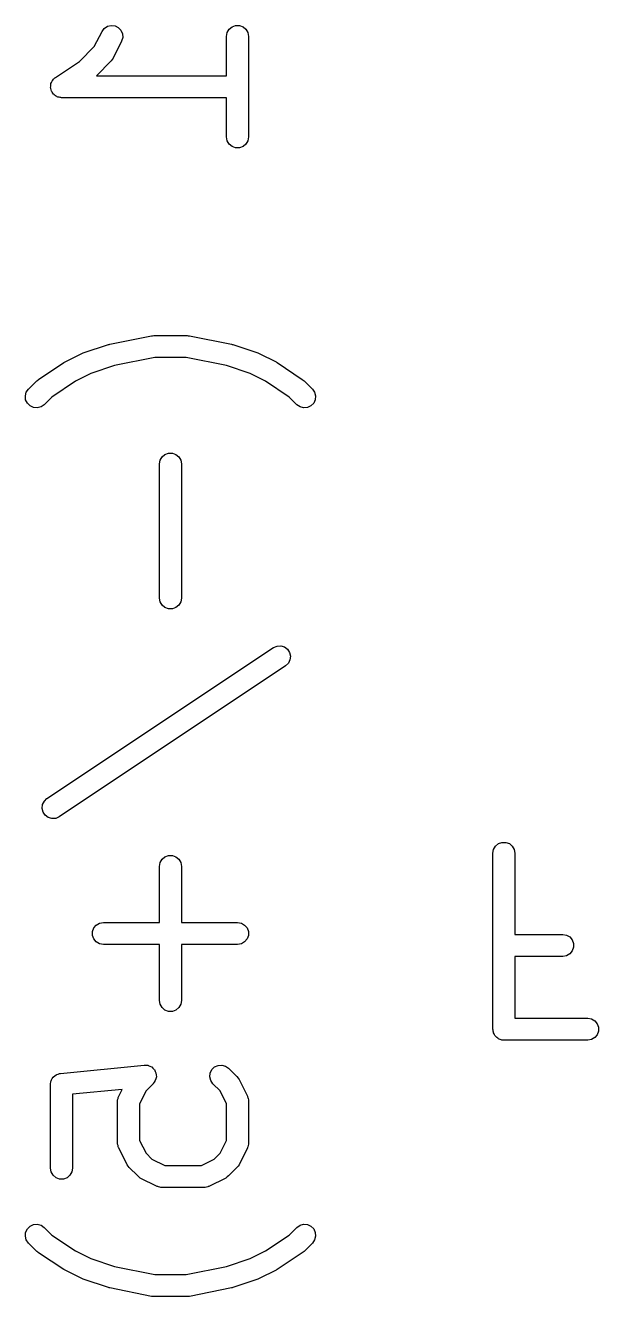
# Model space of a CAD drawing. Extents: x 91.3 to 189.8, y -113.5 to -60.4.
# Drawn here: x 171.54 to 174.14, y -79.74 to -73.97 of the extents above; entities that cross this region are included whole.
import ezdxf

# ---------------------------------------------------------------- set-up
doc = ezdxf.new("R2010")
doc.units = 0
doc.header["$MEASUREMENT"] = 0
doc.layers.add('BLACK', color=7, linetype='CONTINUOUS')

msp = doc.modelspace()

# ---------------------------------------------------------------- linework, layer by layer
at = {"layer": 'Black'}
for p, q in [((171.886, -73.9943), (171.896, -73.9804)), ((171.896, -73.9804), (171.911, -73.9708)), ((171.911, -73.9708), (171.927, -73.9668)), ((171.927, -73.9668), (171.945, -73.9687)), ((171.945, -73.9687), (171.96, -73.9765)), ((171.96, -73.9765), (171.972, -73.9891)), ((171.972, -73.9891), (171.979, -74.0051)), ((172.455, -73.9996), (172.464, -73.9845)), ((172.464, -73.9845), (172.477, -73.9734)), ((172.477, -73.9734), (172.493, -73.9674)), ((172.493, -73.9674), (172.511, -73.9674)), ((172.511, -73.9674), (172.527, -73.9734)), ((172.527, -73.9734), (172.54, -73.9845)), ((172.54, -73.9845), (172.549, -73.9996)), ((171.851, -74.0632), (171.886, -73.9943)), ((171.975, -74.039), (171.937, -74.1152)), ((171.98, -74.0224), (171.975, -74.039)), ((171.979, -74.0051), (171.98, -74.0224)), ((172.452, -74.0167), (172.455, -73.9996)), ((172.452, -74.1952), (172.452, -74.0167)), ((172.549, -73.9996), (172.552, -74.0167)), ((172.552, -74.0167), (172.552, -74.4738)), ((171.784, -74.1302), (171.851, -74.0632)), ((171.674, -74.2036), (171.784, -74.1302)), ((171.928, -74.1282), (171.861, -74.1952)), ((171.932, -74.1217), (171.928, -74.1282)), ((171.937, -74.1152), (171.932, -74.1217)), ((171.657, -74.2258), (171.659, -74.2202)), ((171.659, -74.2202), (171.66, -74.2181)), ((171.66, -74.2181), (171.662, -74.2156)), ((171.662, -74.2156), (171.666, -74.2115)), ((171.666, -74.2115), (171.67, -74.2069)), ((171.67, -74.2069), (171.672, -74.2056)), ((171.672, -74.2056), (171.674, -74.2036)), ((171.861, -74.1952), (172.452, -74.1952)), ((171.652, -74.2485), (171.653, -74.2425)), ((171.653, -74.2512), (171.652, -74.2485)), ((171.653, -74.2366), (171.654, -74.234)), ((171.653, -74.2425), (171.653, -74.2366)), ((171.653, -74.2539), (171.653, -74.2512)), ((171.655, -74.2595), (171.653, -74.2539)), ((171.654, -74.2312), (171.657, -74.2258)), ((171.654, -74.234), (171.654, -74.2312)), ((171.656, -74.2653), (171.655, -74.2595)), ((171.658, -74.2676), (171.656, -74.2653)), ((171.659, -74.2702), (171.658, -74.2676)), ((171.662, -74.2748), (171.659, -74.2702)), ((171.666, -74.2798), (171.662, -74.2748)), ((171.668, -74.2814), (171.666, -74.2798)), ((171.67, -74.2835), (171.668, -74.2814)), ((171.675, -74.2865), (171.67, -74.2835)), ((171.68, -74.2901), (171.675, -74.2865)), ((171.682, -74.2908), (171.68, -74.2901)), ((171.685, -74.2922), (171.682, -74.2908)), ((171.691, -74.2933), (171.685, -74.2922)), ((171.696, -74.2949), (171.691, -74.2933)), ((171.699, -74.2948), (171.696, -74.2949)), ((171.702, -74.2952), (171.699, -74.2948)), ((172.452, -74.2952), (171.702, -74.2952)), ((172.452, -74.4738), (172.452, -74.2952)), ((172.455, -74.4909), (172.452, -74.4738)), ((172.464, -74.506), (172.455, -74.4909)), ((172.477, -74.5171), (172.464, -74.506)), ((172.54, -74.506), (172.527, -74.5171)), ((172.549, -74.4909), (172.54, -74.506)), ((172.552, -74.4738), (172.549, -74.4909)), ((172.493, -74.5231), (172.477, -74.5171)), ((172.511, -74.5231), (172.493, -74.5231)), ((172.527, -74.5171), (172.511, -74.5231)), ((171.921, -75.4153), (172.111, -75.3772)), ((172.111, -75.3772), (172.116, -75.3771)), ((172.116, -75.3771), (172.121, -75.3762)), ((172.121, -75.3762), (172.273, -75.3762)), ((172.273, -75.3762), (172.278, -75.3771)), ((172.278, -75.3771), (172.283, -75.3772)), ((172.283, -75.3772), (172.474, -75.4153)), ((171.8, -75.4549), (171.915, -75.4169)), ((171.915, -75.4169), (171.918, -75.4164)), ((171.918, -75.4164), (171.921, -75.4153)), ((172.474, -75.4153), (172.477, -75.4164)), ((172.477, -75.4164), (172.48, -75.4169)), ((172.48, -75.4169), (172.594, -75.4549)), ((171.718, -75.4958), (171.794, -75.4577)), ((171.794, -75.4577), (171.797, -75.4566)), ((171.797, -75.4566), (171.8, -75.4549)), ((172.126, -75.4762), (171.943, -75.5127)), ((172.268, -75.4762), (172.126, -75.4762)), ((172.451, -75.5127), (172.268, -75.4762)), ((172.594, -75.4549), (172.597, -75.4566)), ((172.597, -75.4566), (172.6, -75.4577)), ((172.6, -75.4577), (172.677, -75.4958)), ((171.598, -75.5751), (171.712, -75.4989)), ((171.712, -75.4989), (171.715, -75.4976)), ((171.715, -75.4976), (171.718, -75.4958)), ((171.835, -75.5487), (171.765, -75.5838)), ((171.943, -75.5127), (171.835, -75.5487)), ((172.559, -75.5487), (172.451, -75.5127)), ((172.629, -75.5838), (172.559, -75.5487)), ((172.677, -75.4958), (172.679, -75.4976)), ((172.679, -75.4976), (172.682, -75.4989)), ((172.682, -75.4989), (172.796, -75.5751)), ((171.552, -75.6194), (171.59, -75.5813)), ((171.59, -75.5813), (171.594, -75.5785)), ((171.594, -75.5785), (171.598, -75.5751)), ((171.765, -75.5838), (171.658, -75.6555)), ((172.737, -75.6555), (172.629, -75.5838)), ((172.796, -75.5751), (172.8, -75.5785)), ((172.8, -75.5785), (172.804, -75.5813)), ((172.804, -75.5813), (172.842, -75.6194)), ((171.538, -75.6504), (171.542, -75.6336)), ((171.539, -75.6677), (171.538, -75.6504)), ((171.542, -75.6336), (171.552, -75.6194)), ((171.658, -75.6555), (171.623, -75.6901)), ((172.771, -75.6901), (172.737, -75.6555)), ((172.842, -75.6194), (172.852, -75.6336)), ((172.852, -75.6336), (172.856, -75.6504)), ((172.856, -75.6504), (172.855, -75.6677)), ((171.547, -75.6834), (171.539, -75.6677)), ((171.559, -75.6957), (171.547, -75.6834)), ((171.575, -75.7031), (171.559, -75.6957)), ((171.592, -75.7046), (171.575, -75.7031)), ((171.609, -75.7001), (171.592, -75.7046)), ((171.623, -75.6901), (171.609, -75.7001)), ((172.786, -75.7001), (172.771, -75.6901)), ((172.802, -75.7046), (172.786, -75.7001)), ((172.82, -75.7031), (172.802, -75.7046)), ((172.835, -75.6957), (172.82, -75.7031)), ((172.848, -75.6834), (172.835, -75.6957)), ((172.855, -75.6677), (172.848, -75.6834)), ((172.147, -75.9595), (172.15, -75.9424)), ((172.15, -75.9424), (172.159, -75.9274)), ((172.159, -75.9274), (172.172, -75.9162)), ((172.172, -75.9162), (172.188, -75.9103)), ((172.188, -75.9103), (172.206, -75.9103)), ((172.206, -75.9103), (172.222, -75.9162)), ((172.222, -75.9162), (172.235, -75.9274)), ((172.235, -75.9274), (172.244, -75.9424)), ((172.244, -75.9424), (172.247, -75.9595)), ((172.147, -76.569), (172.147, -75.9595)), ((172.247, -75.9595), (172.247, -76.569)), ((172.15, -76.5862), (172.147, -76.569)), ((172.159, -76.6012), (172.15, -76.5862)), ((172.244, -76.5862), (172.235, -76.6012)), ((172.247, -76.569), (172.244, -76.5862)), ((172.172, -76.6124), (172.159, -76.6012)), ((172.188, -76.6183), (172.172, -76.6124)), ((172.206, -76.6183), (172.188, -76.6183)), ((172.222, -76.6124), (172.206, -76.6183)), ((172.235, -76.6012), (172.222, -76.6124)), ((171.636, -77.4798), (172.665, -76.7941)), ((172.665, -76.7941), (172.681, -76.7871)), ((172.681, -76.7871), (172.698, -76.786)), ((172.698, -76.786), (172.715, -76.7909)), ((172.715, -76.7909), (172.729, -76.8012)), ((172.729, -76.8012), (172.738, -76.8156)), ((172.738, -76.8156), (172.742, -76.8325)), ((172.72, -76.8773), (171.692, -77.563)), ((172.733, -76.8653), (172.72, -76.8773)), ((172.74, -76.8498), (172.733, -76.8653)), ((172.742, -76.8325), (172.74, -76.8498)), ((171.614, -77.5246), (171.616, -77.5074)), ((171.616, -77.5074), (171.624, -77.4918)), ((171.624, -77.4918), (171.636, -77.4798)), ((171.618, -77.5415), (171.614, -77.5246)), ((171.628, -77.556), (171.618, -77.5415)), ((171.642, -77.5663), (171.628, -77.556)), ((171.658, -77.5711), (171.642, -77.5663)), ((171.676, -77.57), (171.658, -77.5711)), ((171.692, -77.563), (171.676, -77.57)), ((173.674, -77.696), (173.687, -77.6848)), ((173.687, -77.6848), (173.703, -77.6789)), ((173.703, -77.6789), (173.721, -77.6789)), ((173.721, -77.6789), (173.737, -77.6848)), ((173.737, -77.6848), (173.75, -77.696)), ((172.159, -77.756), (172.172, -77.7448)), ((172.172, -77.7448), (172.188, -77.7389)), ((172.188, -77.7389), (172.206, -77.7389)), ((172.206, -77.7389), (172.222, -77.7448)), ((172.222, -77.7448), (172.235, -77.756)), ((173.662, -77.7281), (173.665, -77.711)), ((173.662, -78.5281), (173.662, -77.7281)), ((173.665, -77.711), (173.674, -77.696)), ((173.75, -77.696), (173.759, -77.711)), ((173.759, -77.711), (173.762, -77.7281)), ((173.762, -77.7281), (173.762, -78.0971)), ((172.147, -77.7881), (172.15, -77.771)), ((172.147, -78.0429), (172.147, -77.7881)), ((172.15, -77.771), (172.159, -77.756)), ((172.235, -77.756), (172.244, -77.771)), ((172.244, -77.771), (172.247, -77.7881)), ((172.247, -77.7881), (172.247, -78.0429)), ((171.843, -78.0842), (171.849, -78.0679)), ((171.843, -78.1015), (171.843, -78.0842)), ((171.849, -78.0679), (171.86, -78.0546)), ((171.86, -78.0546), (171.875, -78.0459)), ((171.875, -78.0459), (171.892, -78.0429)), ((171.892, -78.0429), (172.147, -78.0429)), ((172.247, -78.0429), (172.502, -78.0429)), ((172.502, -78.0429), (172.519, -78.0459)), ((172.519, -78.0459), (172.534, -78.0546)), ((172.534, -78.0546), (172.545, -78.0679)), ((172.545, -78.0679), (172.551, -78.0842)), ((172.551, -78.0842), (172.551, -78.1015)), ((171.849, -78.1179), (171.843, -78.1015)), ((171.86, -78.1312), (171.849, -78.1179)), ((171.875, -78.1398), (171.86, -78.1312)), ((171.892, -78.1429), (171.875, -78.1398)), ((172.147, -78.1429), (171.892, -78.1429)), ((172.147, -78.3976), (172.147, -78.1429)), ((172.502, -78.1429), (172.247, -78.1429)), ((172.247, -78.1429), (172.247, -78.3976)), ((172.519, -78.1398), (172.502, -78.1429)), ((172.534, -78.1312), (172.519, -78.1398)), ((172.545, -78.1179), (172.534, -78.1312)), ((172.551, -78.1015), (172.545, -78.1179)), ((173.762, -78.0971), (173.979, -78.0971)), ((173.979, -78.0971), (173.996, -78.1002)), ((173.996, -78.1002), (174.011, -78.1088)), ((174.011, -78.1088), (174.022, -78.1221)), ((174.022, -78.1221), (174.028, -78.1385)), ((174.028, -78.1385), (174.028, -78.1558)), ((173.979, -78.1971), (173.762, -78.1971)), ((173.762, -78.1971), (173.762, -78.4781)), ((173.996, -78.1941), (173.979, -78.1971)), ((174.011, -78.1854), (173.996, -78.1941)), ((174.022, -78.1721), (174.011, -78.1854)), ((174.028, -78.1558), (174.022, -78.1721)), ((172.15, -78.4147), (172.147, -78.3976)), ((172.159, -78.4298), (172.15, -78.4147)), ((172.172, -78.4409), (172.159, -78.4298)), ((172.235, -78.4298), (172.222, -78.4409)), ((172.244, -78.4147), (172.235, -78.4298)), ((172.247, -78.3976), (172.244, -78.4147)), ((172.188, -78.4469), (172.172, -78.4409)), ((172.206, -78.4469), (172.188, -78.4469)), ((172.222, -78.4409), (172.206, -78.4469)), ((173.762, -78.4781), (174.093, -78.4781)), ((174.093, -78.4781), (174.11, -78.4811)), ((174.11, -78.4811), (174.125, -78.4898)), ((174.125, -78.4898), (174.136, -78.5031)), ((173.663, -78.5324), (173.662, -78.5281)), ((173.663, -78.5368), (173.663, -78.5324)), ((173.664, -78.5409), (173.663, -78.5368)), ((173.665, -78.5452), (173.664, -78.5409)), ((173.667, -78.549), (173.665, -78.5452)), ((173.669, -78.5531), (173.667, -78.549)), ((173.671, -78.5564), (173.669, -78.5531)), ((174.136, -78.5531), (174.125, -78.5664)), ((174.136, -78.5031), (174.142, -78.5194)), ((174.142, -78.5368), (174.136, -78.5531)), ((174.142, -78.5194), (174.142, -78.5368)), ((173.674, -78.5602), (173.671, -78.5564)), ((173.677, -78.563), (173.674, -78.5602)), ((173.68, -78.5664), (173.677, -78.563)), ((173.684, -78.5686), (173.68, -78.5664)), ((173.687, -78.5714), (173.684, -78.5686)), ((173.691, -78.5729), (173.687, -78.5714)), ((173.695, -78.5751), (173.691, -78.5729)), ((173.699, -78.5758), (173.695, -78.5751)), ((173.703, -78.5773), (173.699, -78.5758)), ((173.708, -78.5773), (173.703, -78.5773)), ((173.712, -78.5781), (173.708, -78.5773)), ((174.093, -78.5781), (173.712, -78.5781)), ((174.11, -78.5751), (174.093, -78.5781)), ((174.125, -78.5664), (174.11, -78.5751)), ((171.697, -78.7288), (172.078, -78.6907)), ((172.078, -78.6907), (172.078, -78.6907)), ((172.078, -78.6907), (172.078, -78.6907)), ((172.078, -78.6907), (172.087, -78.6914)), ((172.087, -78.6914), (172.095, -78.692)), ((172.095, -78.692), (172.095, -78.6922)), ((172.095, -78.6922), (172.096, -78.6922)), ((172.096, -78.6922), (172.103, -78.6957)), ((172.103, -78.6957), (172.111, -78.6992)), ((172.111, -78.6992), (172.111, -78.6994)), ((172.111, -78.6994), (172.112, -78.6995)), ((172.112, -78.6995), (172.117, -78.7054)), ((172.117, -78.7054), (172.123, -78.7113)), ((172.123, -78.7113), (172.124, -78.7116)), ((172.124, -78.7116), (172.124, -78.7118)), ((172.124, -78.7118), (172.127, -78.7194)), ((172.127, -78.7194), (172.131, -78.7269)), ((172.131, -78.7269), (172.131, -78.7273)), ((172.131, -78.7273), (172.131, -78.7275)), ((172.131, -78.7275), (172.132, -78.7358)), ((172.376, -78.7448), (172.377, -78.7275)), ((172.377, -78.7275), (172.385, -78.7118)), ((172.385, -78.7118), (172.397, -78.6995)), ((172.397, -78.6995), (172.413, -78.6922)), ((172.413, -78.6922), (172.43, -78.6907)), ((172.43, -78.6907), (172.447, -78.6952)), ((172.447, -78.6952), (172.461, -78.7051)), ((172.461, -78.7051), (172.499, -78.7432)), ((171.652, -78.7748), (171.654, -78.7682)), ((171.652, -78.7767), (171.652, -78.7748)), ((171.652, -78.7786), (171.652, -78.7767)), ((171.652, -79.1595), (171.652, -78.7786)), ((171.654, -78.7682), (171.655, -78.7615)), ((171.655, -78.7615), (171.656, -78.7598)), ((171.656, -78.758), (171.66, -78.7524)), ((171.656, -78.7598), (171.656, -78.758)), ((171.66, -78.7524), (171.664, -78.7464)), ((171.664, -78.7464), (171.665, -78.7452)), ((171.665, -78.7452), (171.666, -78.7437)), ((171.666, -78.7437), (171.672, -78.7397)), ((171.672, -78.7397), (171.677, -78.7353)), ((171.677, -78.7353), (171.679, -78.7346)), ((171.679, -78.7346), (171.68, -78.7335)), ((171.68, -78.7335), (171.687, -78.7317)), ((171.687, -78.7317), (171.693, -78.7293)), ((171.693, -78.7293), (171.695, -78.7293)), ((171.695, -78.7293), (171.697, -78.7288)), ((172.118, -78.7758), (172.086, -78.8082)), ((172.119, -78.7754), (172.118, -78.7756)), ((172.118, -78.7756), (172.118, -78.7758)), ((172.123, -78.7685), (172.119, -78.7754)), ((172.128, -78.7616), (172.123, -78.7685)), ((172.131, -78.7529), (172.128, -78.761)), ((172.128, -78.761), (172.128, -78.7613)), ((172.128, -78.7613), (172.128, -78.7616)), ((172.133, -78.7448), (172.131, -78.7529)), ((172.132, -78.7358), (172.133, -78.7442)), ((172.133, -78.7442), (172.133, -78.7445)), ((172.133, -78.7445), (172.133, -78.7448)), ((172.38, -78.7616), (172.376, -78.7448)), ((172.39, -78.7758), (172.38, -78.7616)), ((172.423, -78.8082), (172.39, -78.7758)), ((172.499, -78.7432), (172.504, -78.7498)), ((172.504, -78.7498), (172.509, -78.7562)), ((172.509, -78.7562), (172.547, -78.8324)), ((171.978, -78.8013), (171.752, -78.8238)), ((171.752, -78.8238), (171.752, -79.1595)), ((171.957, -78.849), (171.959, -78.8434)), ((171.959, -78.8434), (171.96, -78.8377)), ((171.96, -78.8377), (171.961, -78.8352)), ((171.961, -78.8352), (171.962, -78.8324)), ((171.962, -78.8324), (171.978, -78.8013)), ((172.086, -78.8082), (172.057, -78.8666)), ((172.452, -78.8666), (172.423, -78.8082)), ((172.547, -78.8324), (172.547, -78.8352)), ((172.547, -78.8352), (172.549, -78.8377)), ((172.549, -78.8377), (172.55, -78.8434)), ((172.55, -78.8434), (172.552, -78.849)), ((171.957, -78.8519), (171.957, -78.849)), ((171.957, -78.8548), (171.957, -78.8519)), ((171.957, -79.0452), (171.957, -78.8548)), ((172.057, -78.8666), (172.057, -79.0334)), ((172.452, -79.0334), (172.452, -78.8666)), ((172.552, -78.849), (172.551, -78.8519)), ((172.551, -78.8519), (172.552, -78.8548)), ((172.552, -78.8548), (172.552, -79.0452)), ((171.957, -79.0481), (171.957, -79.0452)), ((171.957, -79.051), (171.957, -79.0481)), ((171.959, -79.0566), (171.957, -79.051)), ((171.96, -79.0623), (171.959, -79.0566)), ((171.961, -79.0648), (171.96, -79.0623)), ((171.962, -79.0676), (171.961, -79.0648)), ((172, -79.1438), (171.962, -79.0676)), ((172.057, -79.0334), (172.086, -79.0918)), ((172.423, -79.0918), (172.452, -79.0334)), ((172.547, -79.0676), (172.509, -79.1438)), ((172.549, -79.0623), (172.547, -79.0648)), ((172.547, -79.0648), (172.547, -79.0676)), ((172.55, -79.0566), (172.549, -79.0623)), ((172.552, -79.051), (172.55, -79.0566)), ((172.552, -79.0452), (172.551, -79.0481)), ((172.551, -79.0481), (172.552, -79.051)), ((172.086, -79.0918), (172.112, -79.1184)), ((172.112, -79.1184), (172.171, -79.1476)), ((172.338, -79.1476), (172.396, -79.1184)), ((172.396, -79.1184), (172.423, -79.0918)), ((171.655, -79.1766), (171.652, -79.1595)), ((171.664, -79.1917), (171.655, -79.1766)), ((171.749, -79.1766), (171.74, -79.1917)), ((171.752, -79.1595), (171.749, -79.1766)), ((172.005, -79.1502), (172, -79.1438)), ((172.009, -79.1568), (172.005, -79.1502)), ((172.048, -79.1949), (172.009, -79.1568)), ((172.171, -79.1476), (172.338, -79.1476)), ((172.499, -79.1568), (172.461, -79.1949)), ((172.504, -79.1502), (172.499, -79.1568)), ((172.509, -79.1438), (172.504, -79.1502)), ((171.677, -79.2028), (171.664, -79.1917)), ((171.693, -79.2088), (171.677, -79.2028)), ((171.711, -79.2088), (171.693, -79.2088)), ((171.727, -79.2028), (171.711, -79.2088)), ((171.74, -79.1917), (171.727, -79.2028)), ((172.054, -79.1995), (172.048, -79.1949)), ((172.06, -79.2042), (172.054, -79.1995)), ((172.137, -79.2423), (172.06, -79.2042)), ((172.139, -79.2432), (172.137, -79.2423)), ((172.142, -79.2446), (172.139, -79.2432)), ((172.148, -79.2456), (172.142, -79.2446)), ((172.153, -79.2473), (172.148, -79.2456)), ((172.156, -79.2471), (172.153, -79.2473)), ((172.159, -79.2476), (172.156, -79.2471)), ((172.35, -79.2476), (172.159, -79.2476)), ((172.352, -79.2471), (172.35, -79.2476)), ((172.355, -79.2473), (172.352, -79.2471)), ((172.361, -79.2456), (172.355, -79.2473)), ((172.367, -79.2446), (172.361, -79.2456)), ((172.369, -79.2432), (172.367, -79.2446)), ((172.372, -79.2423), (172.369, -79.2432)), ((172.448, -79.2042), (172.372, -79.2423)), ((172.455, -79.1995), (172.448, -79.2042)), ((172.461, -79.1949), (172.455, -79.1995)), ((171.559, -79.4233), (171.575, -79.416)), ((171.575, -79.416), (171.592, -79.4145)), ((171.592, -79.4145), (171.609, -79.419)), ((171.609, -79.419), (171.623, -79.4289)), ((172.771, -79.4289), (172.786, -79.419)), ((172.786, -79.419), (172.802, -79.4145)), ((172.802, -79.4145), (172.82, -79.416)), ((172.82, -79.416), (172.835, -79.4233)), ((171.538, -79.4686), (171.539, -79.4513)), ((171.542, -79.4854), (171.538, -79.4686)), ((171.539, -79.4513), (171.547, -79.4356)), ((171.547, -79.4356), (171.559, -79.4233)), ((171.623, -79.4289), (171.658, -79.4635)), ((171.658, -79.4635), (171.765, -79.5352)), ((172.629, -79.5352), (172.737, -79.4635)), ((172.737, -79.4635), (172.771, -79.4289)), ((172.835, -79.4233), (172.848, -79.4356)), ((172.848, -79.4356), (172.855, -79.4513)), ((172.856, -79.4686), (172.852, -79.4854)), ((172.855, -79.4513), (172.856, -79.4686)), ((171.552, -79.4996), (171.542, -79.4854)), ((171.59, -79.5377), (171.552, -79.4996)), ((171.765, -79.5352), (171.835, -79.5704)), ((172.559, -79.5704), (172.629, -79.5352)), ((172.842, -79.4996), (172.804, -79.5377)), ((172.852, -79.4854), (172.842, -79.4996)), ((171.594, -79.5406), (171.59, -79.5377)), ((171.598, -79.544), (171.594, -79.5406)), ((171.712, -79.6202), (171.598, -79.544)), ((171.835, -79.5704), (171.943, -79.6063)), ((172.451, -79.6063), (172.559, -79.5704)), ((172.796, -79.544), (172.682, -79.6202)), ((172.8, -79.5406), (172.796, -79.544)), ((172.804, -79.5377), (172.8, -79.5406)), ((171.715, -79.6214), (171.712, -79.6202)), ((171.718, -79.6233), (171.715, -79.6214)), ((171.794, -79.6614), (171.718, -79.6233)), ((171.943, -79.6063), (172.126, -79.6429)), ((172.126, -79.6429), (172.268, -79.6429)), ((172.268, -79.6429), (172.451, -79.6063)), ((172.677, -79.6233), (172.6, -79.6614)), ((172.679, -79.6214), (172.677, -79.6233)), ((172.682, -79.6202), (172.679, -79.6214)), ((171.797, -79.6624), (171.794, -79.6614)), ((171.8, -79.6641), (171.797, -79.6624)), ((171.915, -79.7022), (171.8, -79.6641)), ((171.918, -79.7027), (171.915, -79.7022)), ((171.921, -79.7038), (171.918, -79.7027)), ((172.111, -79.7419), (171.921, -79.7038)), ((172.474, -79.7038), (172.283, -79.7419)), ((172.477, -79.7027), (172.474, -79.7038)), ((172.48, -79.7022), (172.477, -79.7027)), ((172.594, -79.6641), (172.48, -79.7022)), ((172.597, -79.6624), (172.594, -79.6641)), ((172.6, -79.6614), (172.597, -79.6624)), ((172.116, -79.742), (172.111, -79.7419)), ((172.121, -79.7429), (172.116, -79.742)), ((172.273, -79.7429), (172.121, -79.7429)), ((172.278, -79.742), (172.273, -79.7429)), ((172.283, -79.7419), (172.278, -79.742))]:
    msp.add_line(p, q, dxfattribs=at)

doc.saveas('drawing.dxf')
